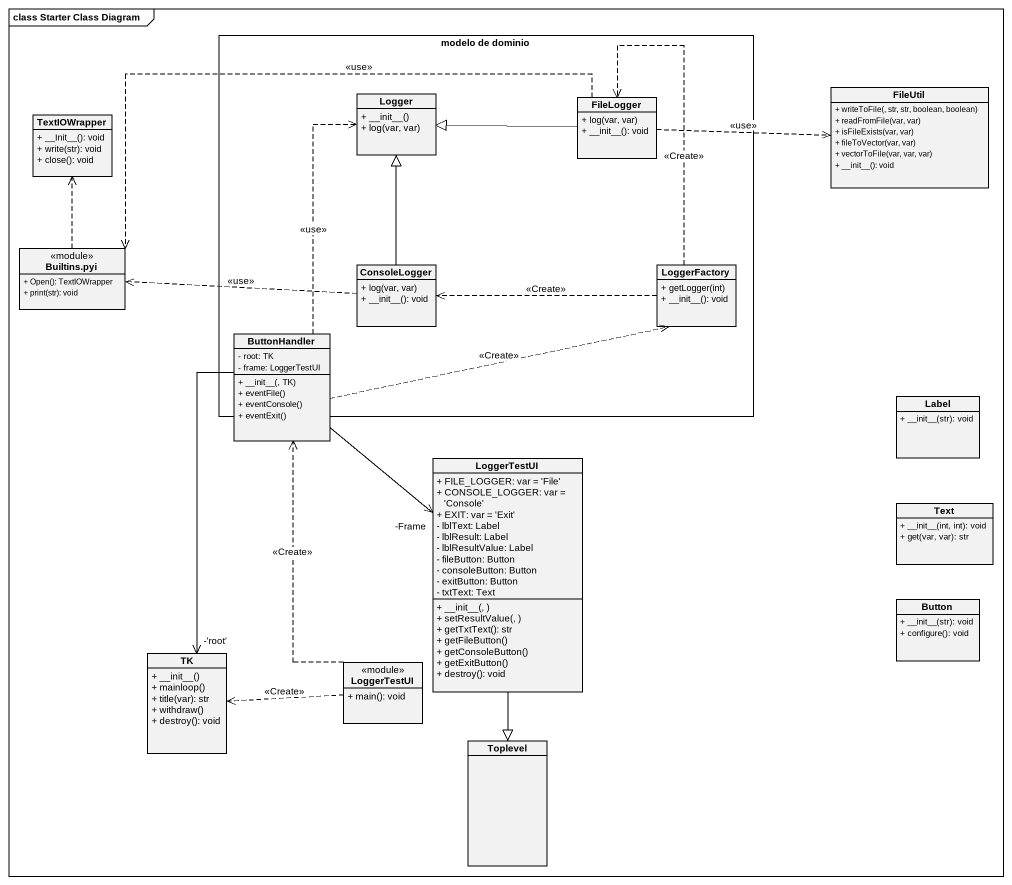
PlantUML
@startuml
mainframe class Starter Class Diagram
hide circle
hide empty members
skinparam classAttributeIconSize 0
rectangle "modelo de dominio" as modelo_de_dominio {
  class Logger {
    + ~__init~__()
    + log(var, var)
  }
  class FileLogger {
    + log(var, var)
    + ~__init~__(): void
  }
  class ConsoleLogger {
    + log(var, var)
    + ~__init~__(): void
  }
  class LoggerFactory {
    + getLogger(int)
    + ~__init~__(): void
  }
}
class FileUtil {
  + writeToFile(, str, str, boolean, boolean)
  + readFromFile(var, var)
  + isFileExists(var, var)
  + fileToVector(var, var)
  + vectorToFile(var, var, var)
  + ~__init~__(): void
}
class TextIOWrapper {
  + ~__Init~__(): void
  + write(str): void
  + close(): void
}
class "Builtins.pyi" as Builtins_pyi <<module>> {
  + Open(): TextIOWrapper
  + print(str): void
}
class ButtonHandler {
  - root: TK
  - frame: LoggerTestUI
  + ~__init~__(, TK)
  + eventFile()
  + eventConsole()
  + eventExit()
}
class "Label" as Label_ {
  + ~__init~__(str): void
}
class LoggerTestUI {
  + FILE_LOGGER: var = 'File'
  + CONSOLE_LOGGER: var = 'Console'
  + EXIT: var = 'Exit'
  - lblText: Label
  - lblResult: Label
  - lblResultValue: Label
  - fileButton: Button
  - consoleButton: Button
  - exitButton: Button
  - txtText: Text
  + ~__init~__(, )
  + setResultValue(, )
  + getTxtText(): str
  + getFileButton()
  + getConsoleButton()
  + getExitButton()
  + destroy(): void
}
class Text {
  + ~__init~__(int, int): void
  + get(var, var): str
}
class Button {
  + ~__init~__(str): void
  + configure(): void
}
class TK {
  + ~__init~__()
  + mainloop()
  + title(var): str
  + withdraw()
  + destroy(): void
}
class "LoggerTestUI" as LoggerTestUI_2 <<module>> {
  + main(): void
}
class Toplevel
FileLogger -left-|> Logger
FileLogger .right.> FileUtil : <<use>>
FileLogger .left.> Builtins_pyi : <<use>>
Builtins_pyi .up.> TextIOWrapper
ConsoleLogger -up-|> Logger
ConsoleLogger .left.> Builtins_pyi : <<use>>
LoggerFactory .up.> FileLogger : <<Create>>
LoggerFactory .left.> ConsoleLogger : <<Create>>
ButtonHandler .up.> Logger : <<use>>
ButtonHandler .right.> LoggerFactory : <<Create>>
ButtonHandler --> "-Frame" LoggerTestUI
ButtonHandler --> "-'root'" TK
LoggerTestUI --|> Toplevel
LoggerTestUI_2 .up.> ButtonHandler : <<Create>>
LoggerTestUI_2 .left.> TK : <<Create>>
@enduml
